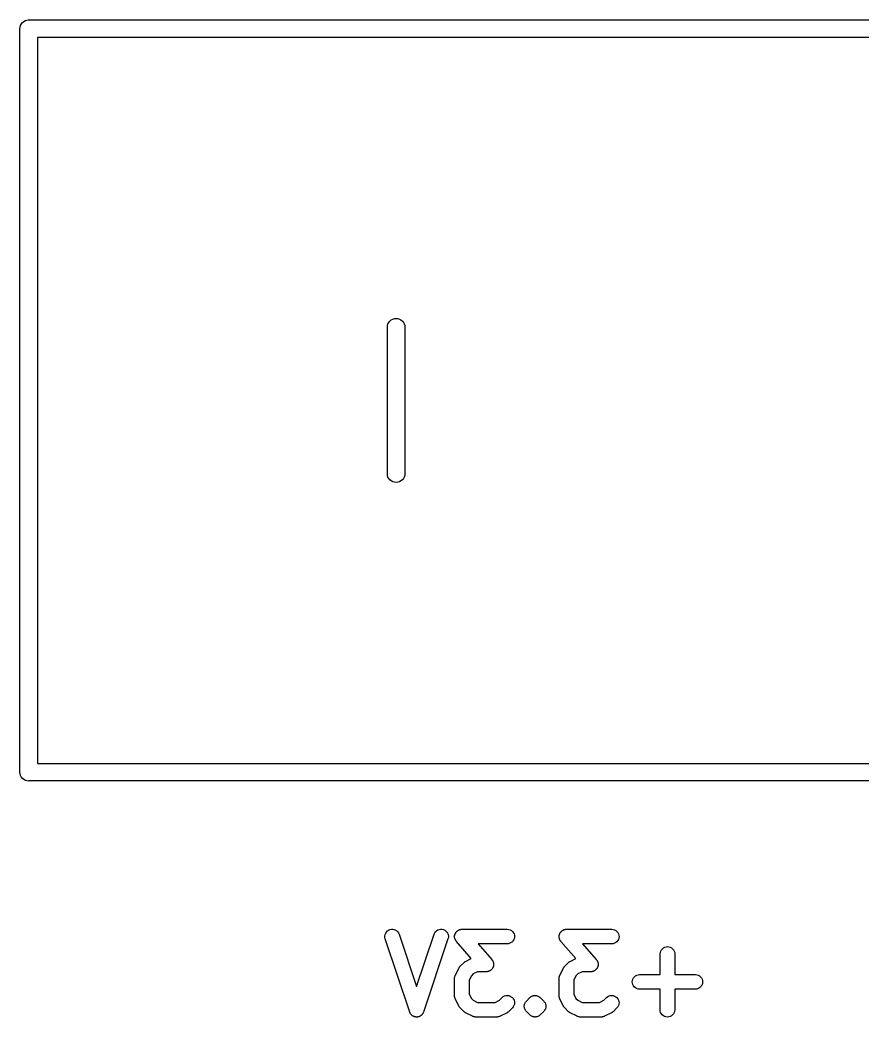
# Model space of a CAD drawing. Extents: x 76.2 to 143.2, y -85.8 to -53.5.
# Drawn here: x 122.48 to 128.24, y -78.96 to -72.15 of the extents above; entities that cross this region are included whole.
import ezdxf

# ---------------------------------------------------------------- set-up
doc = ezdxf.new("R2010")
doc.units = 0
doc.layers.add('BLACK', color=7, linetype='CONTINUOUS')

msp = doc.modelspace()

# ---------------------------------------------------------------- linework, layer by layer
at = {"layer": 'BLACK', "linetype": 'CONTINUOUS'}
for p, q in [((122.512, -72.1559), (122.522, -72.1503)), ((122.522, -72.1503), (122.533, -72.1469)), ((122.533, -72.1469), (122.542, -72.146)), ((122.542, -72.146), (122.545, -72.1457)), ((122.542, -72.146), (122.542, -72.146)), ((122.545, -72.1457), (122.548, -72.146)), ((122.548, -72.146), (133.972, -72.146)), ((122.485, -72.206), (122.486, -72.1942)), ((122.485, -72.209), (122.485, -72.206)), ((122.485, -77.2831), (122.485, -72.209)), ((122.486, -72.1942), (122.489, -72.1829)), ((122.489, -72.1829), (122.495, -72.1725)), ((122.495, -72.1725), (122.502, -72.1634)), ((122.502, -72.1634), (122.512, -72.1559)), ((122.605, -72.266), (122.605, -77.226)), ((133.915, -72.266), (122.605, -72.266)), ((125.013, -74.2034), (125.023, -74.1959)), ((125.023, -74.1959), (125.033, -74.1903)), ((125.033, -74.1903), (125.044, -74.1869)), ((125.044, -74.1869), (125.056, -74.1857)), ((125.056, -74.1857), (125.068, -74.1869)), ((125.068, -74.1869), (125.079, -74.1903)), ((125.079, -74.1903), (125.089, -74.1959)), ((125.089, -74.1959), (125.099, -74.2034)), ((124.996, -74.2431), (124.997, -74.2342)), ((124.996, -75.2489), (124.996, -74.2431)), ((124.997, -74.2342), (125, -74.2229)), ((125, -74.2229), (125.006, -74.2125)), ((125.006, -74.2125), (125.013, -74.2034)), ((125.099, -74.2034), (125.106, -74.2125)), ((125.106, -74.2125), (125.112, -74.2229)), ((125.112, -74.2229), (125.115, -74.2342)), ((125.115, -74.2342), (125.116, -74.2431)), ((125.116, -74.2431), (125.116, -75.2489)), ((124.997, -75.2578), (124.996, -75.2489)), ((125, -75.2691), (124.997, -75.2578)), ((125.006, -75.2795), (125, -75.2691)), ((125.013, -75.2886), (125.006, -75.2795)), ((125.023, -75.2961), (125.013, -75.2886)), ((125.099, -75.2886), (125.089, -75.2961)), ((125.106, -75.2795), (125.099, -75.2886)), ((125.112, -75.2691), (125.106, -75.2795)), ((125.115, -75.2578), (125.112, -75.2691)), ((125.116, -75.2489), (125.115, -75.2578)), ((125.033, -75.3017), (125.023, -75.2961)), ((125.044, -75.3051), (125.033, -75.3017)), ((125.056, -75.3063), (125.044, -75.3051)), ((125.068, -75.3051), (125.056, -75.3063)), ((125.079, -75.3017), (125.068, -75.3051)), ((125.089, -75.2961), (125.079, -75.3017)), ((122.605, -77.226), (133.915, -77.226)), ((122.485, -77.286), (122.485, -77.2831)), ((122.486, -77.2978), (122.485, -77.286)), ((122.489, -77.3091), (122.486, -77.2978)), ((122.494, -77.3184), (122.489, -77.3091)), ((122.495, -77.3195), (122.494, -77.3184)), ((122.502, -77.3286), (122.495, -77.3195)), ((122.512, -77.3361), (122.502, -77.3286)), ((122.522, -77.3417), (122.512, -77.3361)), ((122.533, -77.3451), (122.522, -77.3417)), ((122.545, -77.3463), (122.533, -77.3451)), ((122.548, -77.346), (122.545, -77.3463)), ((133.972, -77.346), (122.548, -77.346)), ((124.98, -78.405), (124.981, -78.3954)), ((124.98, -78.4148), (124.98, -78.405)), ((124.982, -78.4243), (124.98, -78.4148)), ((124.981, -78.3954), (124.985, -78.3864)), ((124.985, -78.3864), (124.99, -78.3782)), ((124.99, -78.3782), (124.997, -78.3711)), ((124.997, -78.3711), (125.005, -78.3656)), ((125.005, -78.3656), (125.014, -78.3616)), ((125.014, -78.3616), (125.024, -78.3595)), ((125.024, -78.3595), (125.033, -78.3593)), ((125.033, -78.3593), (125.043, -78.361)), ((125.043, -78.361), (125.052, -78.3645)), ((125.052, -78.3645), (125.06, -78.3698)), ((125.06, -78.3698), (125.067, -78.3765)), ((125.067, -78.3765), (125.073, -78.3845)), ((125.073, -78.3845), (125.077, -78.3934)), ((125.077, -78.3934), (125.196, -78.7511)), ((125.196, -78.7511), (125.315, -78.3934)), ((125.315, -78.3934), (125.316, -78.3927)), ((125.316, -78.3927), (125.32, -78.3839)), ((125.32, -78.3839), (125.326, -78.376)), ((125.326, -78.376), (125.333, -78.3693)), ((125.333, -78.3693), (125.341, -78.3642)), ((125.341, -78.3642), (125.35, -78.3608)), ((125.35, -78.3608), (125.36, -78.3593)), ((125.36, -78.3593), (125.37, -78.3596)), ((125.37, -78.3596), (125.379, -78.3619)), ((125.379, -78.3619), (125.388, -78.3659)), ((125.388, -78.3659), (125.396, -78.3716)), ((125.396, -78.3716), (125.403, -78.3787)), ((125.403, -78.3787), (125.408, -78.387)), ((125.408, -78.387), (125.411, -78.3961)), ((125.413, -78.4155), (125.41, -78.425)), ((125.411, -78.3961), (125.413, -78.4057)), ((125.413, -78.4057), (125.413, -78.4155)), ((125.456, -78.4023), (125.457, -78.3991)), ((125.456, -78.4053), (125.456, -78.4023)), ((125.456, -78.4071), (125.456, -78.4053)), ((125.456, -78.4088), (125.456, -78.4071)), ((125.456, -78.412), (125.456, -78.4088)), ((125.456, -78.4151), (125.456, -78.412)), ((125.456, -78.4168), (125.456, -78.4151)), ((125.457, -78.4186), (125.456, -78.4168)), ((125.457, -78.3975), (125.458, -78.3957)), ((125.457, -78.3991), (125.457, -78.3975)), ((125.458, -78.4216), (125.457, -78.4186)), ((125.458, -78.3957), (125.459, -78.3928)), ((125.458, -78.4246), (125.458, -78.4216)), ((125.459, -78.3928), (125.46, -78.3898)), ((125.46, -78.3898), (125.461, -78.3883)), ((125.461, -78.3866), (125.463, -78.384)), ((125.461, -78.3883), (125.461, -78.3866)), ((125.463, -78.384), (125.464, -78.3812)), ((125.464, -78.3812), (125.465, -78.3799)), ((125.465, -78.3799), (125.466, -78.3784)), ((125.466, -78.3784), (125.469, -78.3761)), ((125.469, -78.3761), (125.471, -78.3737)), ((125.471, -78.3737), (125.472, -78.3726)), ((125.472, -78.3726), (125.473, -78.3713)), ((125.473, -78.3713), (125.476, -78.3695)), ((125.476, -78.3695), (125.478, -78.3675)), ((125.478, -78.3675), (125.48, -78.3667)), ((125.48, -78.3667), (125.481, -78.3657)), ((125.481, -78.3657), (125.484, -78.3644)), ((125.484, -78.3644), (125.487, -78.363)), ((125.487, -78.363), (125.488, -78.3625)), ((125.488, -78.3625), (125.49, -78.3617)), ((125.49, -78.3617), (125.493, -78.361)), ((125.493, -78.361), (125.496, -78.3601)), ((125.496, -78.3601), (125.498, -78.36)), ((125.498, -78.36), (125.5, -78.3596)), ((125.5, -78.3596), (125.503, -78.3595)), ((125.503, -78.3595), (125.506, -78.3592)), ((125.506, -78.3592), (125.815, -78.3592)), ((125.815, -78.3592), (125.816, -78.3592)), ((125.816, -78.3592), (125.826, -78.3603)), ((125.826, -78.3603), (125.835, -78.3632)), ((125.835, -78.3632), (125.844, -78.3679)), ((125.844, -78.3679), (125.851, -78.3742)), ((125.851, -78.3742), (125.857, -78.3818)), ((125.857, -78.3818), (125.862, -78.3905)), ((125.864, -78.4192), (125.861, -78.4286)), ((125.862, -78.3905), (125.864, -78.3998)), ((125.864, -78.3998), (125.865, -78.4095)), ((125.865, -78.4095), (125.864, -78.4192)), ((126.17, -78.4053), (126.171, -78.4023)), ((126.17, -78.4071), (126.17, -78.4053)), ((126.17, -78.4088), (126.17, -78.4071)), ((126.17, -78.412), (126.17, -78.4088)), ((126.17, -78.4151), (126.17, -78.412)), ((126.171, -78.4168), (126.17, -78.4151)), ((126.171, -78.3991), (126.172, -78.3975)), ((126.171, -78.4023), (126.171, -78.3991)), ((126.171, -78.4186), (126.171, -78.4168)), ((126.172, -78.4216), (126.171, -78.4186)), ((126.172, -78.3957), (126.173, -78.3928)), ((126.172, -78.3975), (126.172, -78.3957)), ((126.172, -78.4246), (126.172, -78.4216)), ((126.173, -78.3928), (126.174, -78.3898)), ((126.174, -78.3898), (126.175, -78.3883)), ((126.175, -78.3866), (126.177, -78.384)), ((126.175, -78.3883), (126.175, -78.3866)), ((126.177, -78.384), (126.179, -78.3812)), ((126.179, -78.3812), (126.18, -78.3799)), ((126.18, -78.3799), (126.181, -78.3784)), ((126.181, -78.3784), (126.183, -78.3761)), ((126.183, -78.3761), (126.185, -78.3737)), ((126.185, -78.3737), (126.186, -78.3726)), ((126.186, -78.3726), (126.187, -78.3713)), ((126.187, -78.3713), (126.19, -78.3695)), ((126.19, -78.3695), (126.192, -78.3675)), ((126.192, -78.3675), (126.194, -78.3667)), ((126.194, -78.3667), (126.195, -78.3657)), ((126.195, -78.3657), (126.198, -78.3644)), ((126.198, -78.3644), (126.201, -78.363)), ((126.201, -78.363), (126.203, -78.3625)), ((126.203, -78.3625), (126.204, -78.3617)), ((126.204, -78.3617), (126.207, -78.361)), ((126.207, -78.361), (126.21, -78.3601)), ((126.21, -78.3601), (126.212, -78.36)), ((126.212, -78.36), (126.214, -78.3596)), ((126.214, -78.3596), (126.217, -78.3595)), ((126.217, -78.3595), (126.22, -78.3592)), ((126.22, -78.3592), (126.53, -78.3592)), ((126.53, -78.3592), (126.54, -78.3603)), ((126.53, -78.3592), (126.53, -78.3592)), ((126.54, -78.3603), (126.549, -78.3632)), ((126.549, -78.3632), (126.558, -78.3679)), ((126.558, -78.3679), (126.565, -78.3742)), ((126.565, -78.3742), (126.571, -78.3818)), ((126.571, -78.3818), (126.576, -78.3905)), ((126.576, -78.3905), (126.579, -78.3998)), ((126.579, -78.4192), (126.576, -78.4286)), ((126.579, -78.3998), (126.58, -78.4095)), ((126.58, -78.4095), (126.579, -78.4192)), ((124.982, -78.425), (124.982, -78.4243)), ((125.149, -78.925), (124.982, -78.425)), ((125.41, -78.425), (125.244, -78.925)), ((125.459, -78.4262), (125.458, -78.4246)), ((125.459, -78.4279), (125.459, -78.4262)), ((125.461, -78.4307), (125.459, -78.4279)), ((125.462, -78.4336), (125.461, -78.4307)), ((125.463, -78.435), (125.462, -78.4336)), ((125.464, -78.4366), (125.463, -78.435)), ((125.466, -78.439), (125.464, -78.4366)), ((125.468, -78.4416), (125.466, -78.439)), ((125.468, -78.4421), (125.468, -78.4416)), ((125.57, -78.559), (125.468, -78.4421)), ((125.815, -78.4592), (125.616, -78.4592)), ((125.616, -78.4592), (125.71, -78.5667)), ((125.825, -78.4582), (125.815, -78.4592)), ((125.834, -78.4554), (125.825, -78.4582)), ((125.843, -78.4508), (125.834, -78.4554)), ((125.851, -78.4447), (125.843, -78.4508)), ((125.857, -78.4372), (125.851, -78.4447)), ((125.861, -78.4286), (125.857, -78.4372)), ((126.173, -78.4262), (126.172, -78.4246)), ((126.174, -78.4279), (126.173, -78.4262)), ((126.175, -78.4307), (126.174, -78.4279)), ((126.176, -78.4336), (126.175, -78.4307)), ((126.177, -78.435), (126.176, -78.4336)), ((126.178, -78.4366), (126.177, -78.435)), ((126.18, -78.439), (126.178, -78.4366)), ((126.182, -78.4416), (126.18, -78.439)), ((126.182, -78.4421), (126.182, -78.4416)), ((126.285, -78.559), (126.182, -78.4421)), ((126.53, -78.4592), (126.33, -78.4592)), ((126.33, -78.4592), (126.424, -78.5667)), ((126.539, -78.4582), (126.53, -78.4592)), ((126.549, -78.4554), (126.539, -78.4582)), ((126.557, -78.4508), (126.549, -78.4554)), ((126.565, -78.4447), (126.557, -78.4508)), ((126.571, -78.4372), (126.565, -78.4447)), ((126.576, -78.4286), (126.571, -78.4372)), ((126.876, -78.4925), (126.883, -78.4864)), ((126.883, -78.4864), (126.892, -78.4819)), ((126.892, -78.4819), (126.901, -78.4791)), ((126.901, -78.4791), (126.911, -78.4782)), ((126.911, -78.4782), (126.921, -78.4793)), ((126.921, -78.4793), (126.93, -78.4821)), ((126.93, -78.4821), (126.938, -78.4868)), ((126.938, -78.4868), (126.946, -78.493)), ((125.531, -78.5788), (125.57, -78.559)), ((126.245, -78.5788), (126.285, -78.559)), ((126.861, -78.5275), (126.862, -78.5178)), ((126.861, -78.5282), (126.861, -78.5275)), ((126.861, -78.6687), (126.861, -78.5282)), ((126.862, -78.5178), (126.865, -78.5085)), ((126.865, -78.5085), (126.869, -78.5)), ((126.869, -78.5), (126.876, -78.4925)), ((126.946, -78.493), (126.952, -78.5006)), ((126.952, -78.5006), (126.957, -78.5092)), ((126.957, -78.5092), (126.96, -78.5185)), ((126.96, -78.5185), (126.961, -78.5282)), ((126.961, -78.5282), (126.961, -78.6687)), ((125.461, -78.6725), (125.485, -78.6249)), ((125.485, -78.6243), (125.487, -78.622)), ((125.485, -78.6249), (125.485, -78.6243)), ((125.487, -78.622), (125.488, -78.6195)), ((125.488, -78.6195), (125.489, -78.6179)), ((125.489, -78.6179), (125.49, -78.6161)), ((125.49, -78.6161), (125.492, -78.6141)), ((125.492, -78.6141), (125.494, -78.6119)), ((125.494, -78.6119), (125.518, -78.5881)), ((125.518, -78.5881), (125.519, -78.5876)), ((125.519, -78.5876), (125.521, -78.5859)), ((125.521, -78.5859), (125.523, -78.5839)), ((125.523, -78.5839), (125.525, -78.5828)), ((125.525, -78.5828), (125.526, -78.5815)), ((125.526, -78.5815), (125.529, -78.5803)), ((125.529, -78.5803), (125.531, -78.5788)), ((125.71, -78.5667), (125.711, -78.5673)), ((125.711, -78.5673), (125.712, -78.5698)), ((125.712, -78.5698), (125.714, -78.5723)), ((125.714, -78.6276), (125.713, -78.629)), ((125.714, -78.5723), (125.715, -78.5738)), ((125.715, -78.6249), (125.714, -78.6276)), ((125.715, -78.5738), (125.716, -78.5753)), ((125.717, -78.6222), (125.715, -78.6249)), ((125.716, -78.5753), (125.717, -78.5782)), ((125.717, -78.5782), (125.719, -78.5809)), ((125.718, -78.6206), (125.717, -78.6222)), ((125.719, -78.619), (125.718, -78.6206)), ((125.719, -78.5809), (125.719, -78.5826)), ((125.719, -78.5826), (125.72, -78.5842)), ((125.721, -78.6131), (125.719, -78.6161)), ((125.719, -78.6161), (125.719, -78.619)), ((125.72, -78.5842), (125.721, -78.5873)), ((125.721, -78.5873), (125.722, -78.5903)), ((125.722, -78.6066), (125.721, -78.6097)), ((125.721, -78.6097), (125.721, -78.6114)), ((125.721, -78.6114), (125.721, -78.6131)), ((125.722, -78.5903), (125.722, -78.592)), ((125.722, -78.592), (125.722, -78.5938)), ((125.722, -78.5938), (125.722, -78.5969)), ((125.722, -78.5969), (125.722, -78.6)), ((125.722, -78.6), (125.722, -78.6018)), ((125.722, -78.6018), (125.722, -78.6035)), ((125.722, -78.6035), (125.722, -78.6066)), ((126.175, -78.6725), (126.199, -78.6249)), ((126.199, -78.6243), (126.201, -78.622)), ((126.199, -78.6249), (126.199, -78.6243)), ((126.201, -78.622), (126.202, -78.6195)), ((126.202, -78.6195), (126.204, -78.6179)), ((126.204, -78.6179), (126.205, -78.6161)), ((126.205, -78.6161), (126.207, -78.6141)), ((126.207, -78.6141), (126.209, -78.6119)), ((126.209, -78.6119), (126.232, -78.5881)), ((126.232, -78.5881), (126.233, -78.5876)), ((126.233, -78.5876), (126.235, -78.5859)), ((126.235, -78.5859), (126.237, -78.584)), ((126.237, -78.584), (126.239, -78.5828)), ((126.239, -78.5828), (126.24, -78.5815)), ((126.24, -78.5815), (126.243, -78.5802)), ((126.243, -78.5802), (126.245, -78.5788)), ((126.424, -78.5667), (126.425, -78.5673)), ((126.425, -78.5673), (126.427, -78.5698)), ((126.427, -78.5698), (126.429, -78.5723)), ((126.428, -78.6276), (126.427, -78.629)), ((126.43, -78.6249), (126.428, -78.6276)), ((126.429, -78.5723), (126.429, -78.5738)), ((126.429, -78.5738), (126.43, -78.5753)), ((126.43, -78.5753), (126.432, -78.5782)), ((126.431, -78.6222), (126.43, -78.6249)), ((126.432, -78.6206), (126.431, -78.6222)), ((126.432, -78.5782), (126.433, -78.5809)), ((126.433, -78.619), (126.432, -78.6206)), ((126.433, -78.5809), (126.434, -78.5826)), ((126.434, -78.6161), (126.433, -78.619)), ((126.434, -78.5826), (126.434, -78.5842)), ((126.434, -78.5842), (126.435, -78.5873)), ((126.435, -78.6131), (126.434, -78.6161)), ((126.435, -78.5873), (126.436, -78.5903)), ((126.436, -78.6097), (126.435, -78.6114)), ((126.435, -78.6114), (126.435, -78.6131)), ((126.436, -78.5903), (126.436, -78.592)), ((126.436, -78.592), (126.436, -78.5938)), ((126.436, -78.5938), (126.436, -78.5969)), ((126.436, -78.5969), (126.437, -78.6)), ((126.437, -78.6035), (126.436, -78.6066)), ((126.436, -78.6066), (126.436, -78.6097)), ((126.437, -78.6), (126.437, -78.6018)), ((126.437, -78.6018), (126.437, -78.6035)), ((125.456, -78.6879), (125.457, -78.6845)), ((125.456, -78.6913), (125.456, -78.6879)), ((125.456, -78.6927), (125.456, -78.6913)), ((125.456, -78.6942), (125.456, -78.6927)), ((125.456, -78.6949), (125.456, -78.6942)), ((125.456, -78.814), (125.456, -78.6949)), ((125.457, -78.6831), (125.458, -78.6817)), ((125.457, -78.6845), (125.457, -78.6831)), ((125.458, -78.6817), (125.459, -78.6785)), ((125.459, -78.6785), (125.46, -78.6752)), ((125.46, -78.6752), (125.461, -78.6739)), ((125.461, -78.6739), (125.461, -78.6725)), ((125.571, -78.6769), (125.556, -78.7067)), ((125.583, -78.6646), (125.571, -78.6769)), ((125.613, -78.6497), (125.583, -78.6646)), ((125.672, -78.6497), (125.613, -78.6497)), ((125.676, -78.6494), (125.672, -78.6497)), ((125.679, -78.6493), (125.676, -78.6494)), ((125.68, -78.6489), (125.679, -78.6493)), ((125.682, -78.6487), (125.68, -78.6489)), ((125.685, -78.6478), (125.682, -78.6487)), ((125.688, -78.6471), (125.685, -78.6478)), ((125.69, -78.6464), (125.688, -78.6471)), ((125.691, -78.6459), (125.69, -78.6464)), ((125.694, -78.6444), (125.691, -78.6459)), ((125.697, -78.6431), (125.694, -78.6444)), ((125.699, -78.6421), (125.697, -78.6431)), ((125.7, -78.6413), (125.699, -78.6421)), ((125.703, -78.6393), (125.7, -78.6413)), ((125.705, -78.6375), (125.703, -78.6393)), ((125.706, -78.6363), (125.705, -78.6375)), ((125.708, -78.6351), (125.706, -78.6363)), ((125.71, -78.6327), (125.708, -78.6351)), ((125.712, -78.6305), (125.71, -78.6327)), ((125.713, -78.629), (125.712, -78.6305)), ((126.17, -78.6913), (126.171, -78.6879)), ((126.17, -78.6927), (126.17, -78.6913)), ((126.17, -78.6942), (126.17, -78.6927)), ((126.17, -78.6949), (126.17, -78.6942)), ((126.17, -78.814), (126.17, -78.6949)), ((126.171, -78.6845), (126.172, -78.6831)), ((126.171, -78.6879), (126.171, -78.6845)), ((126.172, -78.6817), (126.173, -78.6785)), ((126.172, -78.6831), (126.172, -78.6817)), ((126.173, -78.6785), (126.174, -78.6752)), ((126.174, -78.6752), (126.175, -78.6739)), ((126.175, -78.6739), (126.175, -78.6725)), ((126.285, -78.6769), (126.27, -78.7067)), ((126.297, -78.6646), (126.285, -78.6769)), ((126.327, -78.6497), (126.297, -78.6646)), ((126.387, -78.6497), (126.327, -78.6497)), ((126.39, -78.6494), (126.387, -78.6497)), ((126.393, -78.6493), (126.39, -78.6494)), ((126.395, -78.6489), (126.393, -78.6493)), ((126.396, -78.6487), (126.395, -78.6489)), ((126.399, -78.6478), (126.396, -78.6487)), ((126.402, -78.6471), (126.399, -78.6478)), ((126.404, -78.6464), (126.402, -78.6471)), ((126.406, -78.6459), (126.404, -78.6464)), ((126.409, -78.6444), (126.406, -78.6459)), ((126.411, -78.6431), (126.409, -78.6444)), ((126.413, -78.6421), (126.411, -78.6431)), ((126.414, -78.6413), (126.413, -78.6421)), ((126.417, -78.6393), (126.414, -78.6413)), ((126.419, -78.6375), (126.417, -78.6393)), ((126.421, -78.6363), (126.419, -78.6375)), ((126.422, -78.6351), (126.421, -78.6363)), ((126.424, -78.6327), (126.422, -78.6351)), ((126.426, -78.6305), (126.424, -78.6327)), ((126.427, -78.629), (126.426, -78.6305)), ((126.674, -78.6993), (126.679, -78.6908)), ((126.679, -78.6908), (126.685, -78.6832)), ((126.685, -78.6832), (126.692, -78.6771)), ((126.692, -78.6771), (126.701, -78.6725)), ((126.701, -78.6725), (126.71, -78.6697)), ((126.71, -78.6697), (126.72, -78.6687)), ((126.72, -78.6687), (126.861, -78.6687)), ((126.961, -78.6687), (127.101, -78.6687)), ((127.101, -78.6687), (127.102, -78.6687)), ((127.102, -78.6687), (127.111, -78.6698)), ((127.111, -78.6698), (127.121, -78.6728)), ((127.121, -78.6728), (127.129, -78.6775)), ((127.129, -78.6775), (127.137, -78.6837)), ((127.137, -78.6837), (127.143, -78.6913)), ((127.143, -78.6913), (127.147, -78.7)), ((125.556, -78.7067), (125.556, -78.8021)), ((126.27, -78.7067), (126.27, -78.8021)), ((126.67, -78.7184), (126.671, -78.7087)), ((126.671, -78.7281), (126.67, -78.7184)), ((126.671, -78.7087), (126.674, -78.6993)), ((126.674, -78.7374), (126.671, -78.7281)), ((126.678, -78.7461), (126.674, -78.7374)), ((126.684, -78.7537), (126.678, -78.7461)), ((126.692, -78.76), (126.684, -78.7537)), ((126.7, -78.7647), (126.692, -78.76)), ((127.129, -78.7604), (127.12, -78.7649)), ((127.136, -78.7542), (127.129, -78.7604)), ((127.142, -78.7467), (127.136, -78.7542)), ((127.147, -78.7381), (127.142, -78.7467)), ((127.147, -78.7), (127.15, -78.7093)), ((127.15, -78.7288), (127.147, -78.7381)), ((127.15, -78.7093), (127.151, -78.7191)), ((127.151, -78.7191), (127.15, -78.7288)), ((125.456, -78.8154), (125.456, -78.814)), ((125.456, -78.8169), (125.456, -78.8154)), ((125.456, -78.8203), (125.456, -78.8169)), ((125.457, -78.8237), (125.456, -78.8203)), ((125.457, -78.8251), (125.457, -78.8237)), ((125.457, -78.8265), (125.457, -78.8251)), ((125.459, -78.8297), (125.457, -78.8265)), ((125.46, -78.833), (125.459, -78.8297)), ((125.556, -78.8021), (125.571, -78.832)), ((125.571, -78.832), (125.583, -78.8443)), ((125.762, -78.8443), (125.78, -78.8262)), ((125.78, -78.8257), (125.788, -78.8196)), ((125.78, -78.8262), (125.78, -78.8257)), ((125.788, -78.8196), (125.797, -78.8151)), ((125.797, -78.8151), (125.806, -78.8124)), ((125.806, -78.8124), (125.816, -78.8116)), ((125.816, -78.8116), (125.826, -78.8126)), ((125.826, -78.8126), (125.835, -78.8155)), ((125.835, -78.8155), (125.843, -78.8202)), ((125.843, -78.8202), (125.851, -78.8265)), ((125.851, -78.8265), (125.857, -78.834)), ((125.947, -78.85), (125.97, -78.8262)), ((125.97, -78.8262), (125.971, -78.826)), ((125.971, -78.8257), (125.974, -78.8229)), ((125.971, -78.8258), (125.971, -78.8257)), ((125.971, -78.8259), (125.971, -78.8258)), ((125.971, -78.8258), (125.971, -78.8258)), ((125.971, -78.826), (125.971, -78.8259)), ((125.971, -78.826), (125.971, -78.826)), ((125.971, -78.826), (125.971, -78.826)), ((125.974, -78.8229), (125.978, -78.8198)), ((125.978, -78.8197), (125.979, -78.8196)), ((125.978, -78.8198), (125.978, -78.8197)), ((125.978, -78.8197), (125.978, -78.8197)), ((125.978, -78.8198), (125.978, -78.8198)), ((125.979, -78.8196), (125.983, -78.8175)), ((125.983, -78.8175), (125.987, -78.8153)), ((125.987, -78.8151), (125.992, -78.8138)), ((125.987, -78.8152), (125.987, -78.8151)), ((125.987, -78.8153), (125.987, -78.8152)), ((125.987, -78.8152), (125.987, -78.8152)), ((125.987, -78.8153), (125.987, -78.8153)), ((125.992, -78.8138), (125.996, -78.8125)), ((125.996, -78.8125), (125.996, -78.8124)), ((125.996, -78.8124), (125.997, -78.8124)), ((125.996, -78.8125), (125.996, -78.8125)), ((125.996, -78.8125), (125.996, -78.8125)), ((125.997, -78.8124), (126.001, -78.812)), ((126.001, -78.812), (126.006, -78.8116)), ((126.006, -78.8116), (126.006, -78.8116)), ((126.006, -78.8116), (126.006, -78.8116)), ((126.006, -78.8116), (126.006, -78.8116)), ((126.006, -78.8116), (126.011, -78.8121)), ((126.006, -78.8116), (126.006, -78.8116)), ((126.011, -78.8121), (126.016, -78.8126)), ((126.016, -78.8126), (126.016, -78.8126)), ((126.016, -78.8126), (126.016, -78.8126)), ((126.016, -78.8126), (126.016, -78.8126)), ((126.016, -78.8126), (126.016, -78.8126)), ((126.016, -78.8126), (126.02, -78.814)), ((126.02, -78.814), (126.025, -78.8154)), ((126.025, -78.8154), (126.025, -78.8155)), ((126.025, -78.8155), (126.025, -78.8155)), ((126.025, -78.8155), (126.025, -78.8155)), ((126.025, -78.8155), (126.025, -78.8155)), ((126.025, -78.8155), (126.029, -78.8178)), ((126.029, -78.8178), (126.034, -78.82)), ((126.034, -78.82), (126.034, -78.8201)), ((126.034, -78.8201), (126.034, -78.8201)), ((126.034, -78.8201), (126.034, -78.8202)), ((126.034, -78.8202), (126.034, -78.8202)), ((126.034, -78.8202), (126.037, -78.8232)), ((126.037, -78.8232), (126.037, -78.8232)), ((126.037, -78.8232), (126.041, -78.8262)), ((126.041, -78.8262), (126.065, -78.85)), ((126.17, -78.8154), (126.17, -78.814)), ((126.17, -78.8169), (126.17, -78.8154)), ((126.171, -78.8203), (126.17, -78.8169)), ((126.171, -78.8237), (126.171, -78.8203)), ((126.171, -78.8251), (126.171, -78.8237)), ((126.172, -78.8265), (126.171, -78.8251)), ((126.173, -78.8297), (126.172, -78.8265)), ((126.174, -78.833), (126.173, -78.8297)), ((126.27, -78.8021), (126.285, -78.832)), ((126.285, -78.832), (126.297, -78.8443)), ((126.476, -78.8443), (126.494, -78.8262)), ((126.494, -78.8262), (126.495, -78.8257)), ((126.495, -78.8257), (126.502, -78.8196)), ((126.502, -78.8196), (126.511, -78.8151)), ((126.511, -78.8151), (126.52, -78.8124)), ((126.52, -78.8124), (126.53, -78.8116)), ((126.53, -78.8116), (126.54, -78.8126)), ((126.54, -78.8126), (126.549, -78.8155)), ((126.549, -78.8155), (126.558, -78.8202)), ((126.558, -78.8202), (126.565, -78.8265)), ((126.565, -78.8265), (126.571, -78.834)), ((126.71, -78.7676), (126.7, -78.7647)), ((126.719, -78.7687), (126.71, -78.7676)), ((126.72, -78.7687), (126.719, -78.7687)), ((126.861, -78.7687), (126.72, -78.7687)), ((126.861, -78.9092), (126.861, -78.7687)), ((127.101, -78.7687), (126.961, -78.7687)), ((126.961, -78.7687), (126.961, -78.9092)), ((127.111, -78.7678), (127.101, -78.7687)), ((127.12, -78.7649), (127.111, -78.7678)), ((125.46, -78.8343), (125.46, -78.833)), ((125.461, -78.8357), (125.46, -78.8343)), ((125.461, -78.8363), (125.461, -78.8357)), ((125.485, -78.8839), (125.461, -78.8363)), ((125.486, -78.8863), (125.485, -78.8839)), ((125.488, -78.8888), (125.486, -78.8863)), ((125.489, -78.8904), (125.488, -78.8888)), ((125.49, -78.8922), (125.489, -78.8904)), ((125.492, -78.8942), (125.49, -78.8922)), ((125.494, -78.8964), (125.492, -78.8942)), ((125.494, -78.8969), (125.494, -78.8964)), ((125.518, -78.9207), (125.494, -78.8969)), ((125.583, -78.8443), (125.613, -78.8592)), ((125.613, -78.8592), (125.732, -78.8592)), ((125.732, -78.8592), (125.762, -78.8443)), ((125.851, -78.8969), (125.827, -78.9207)), ((125.857, -78.8894), (125.851, -78.8969)), ((125.857, -78.834), (125.862, -78.8427)), ((125.861, -78.8808), (125.857, -78.8894)), ((125.864, -78.8715), (125.861, -78.8808)), ((125.862, -78.8427), (125.864, -78.852)), ((125.864, -78.852), (125.865, -78.8617)), ((125.865, -78.8617), (125.864, -78.8715)), ((125.932, -78.8803), (125.933, -78.8755)), ((125.932, -78.8849), (125.932, -78.8803)), ((125.932, -78.885), (125.932, -78.8849)), ((125.932, -78.8852), (125.932, -78.885)), ((125.932, -78.89), (125.932, -78.8852)), ((125.933, -78.8946), (125.932, -78.89)), ((125.933, -78.8752), (125.934, -78.8708)), ((125.933, -78.8753), (125.933, -78.8752)), ((125.933, -78.8755), (125.933, -78.8753)), ((125.933, -78.8947), (125.933, -78.8946)), ((125.933, -78.8949), (125.933, -78.8947)), ((125.934, -78.8994), (125.933, -78.8949)), ((125.934, -78.8708), (125.936, -78.8662)), ((125.936, -78.9039), (125.934, -78.8994)), ((125.936, -78.8658), (125.938, -78.8618)), ((125.936, -78.866), (125.936, -78.8658)), ((125.936, -78.8662), (125.936, -78.866)), ((125.938, -78.8618), (125.94, -78.8576)), ((125.94, -78.8576), (125.941, -78.8574)), ((125.941, -78.8573), (125.944, -78.8537)), ((125.941, -78.8574), (125.941, -78.8573)), ((125.944, -78.8537), (125.947, -78.85)), ((126.065, -78.85), (126.065, -78.8503)), ((126.065, -78.8503), (126.065, -78.8503)), ((126.065, -78.8503), (126.065, -78.8503)), ((126.065, -78.8503), (126.065, -78.8505)), ((126.065, -78.8505), (126.068, -78.8542)), ((126.068, -78.8542), (126.071, -78.8579)), ((126.071, -78.8579), (126.071, -78.858)), ((126.071, -78.858), (126.072, -78.8581)), ((126.072, -78.8581), (126.074, -78.8624)), ((126.074, -78.8624), (126.076, -78.8665)), ((126.076, -78.8665), (126.076, -78.8667)), ((126.076, -78.8667), (126.076, -78.8668)), ((126.076, -78.8668), (126.077, -78.8715)), ((126.077, -78.9001), (126.076, -78.9046)), ((126.077, -78.8715), (126.079, -78.8758)), ((126.079, -78.8956), (126.077, -78.9001)), ((126.079, -78.8758), (126.079, -78.876)), ((126.079, -78.876), (126.079, -78.8762)), ((126.079, -78.8762), (126.079, -78.881)), ((126.079, -78.881), (126.08, -78.8856)), ((126.08, -78.8859), (126.079, -78.8906)), ((126.079, -78.8906), (126.079, -78.8953)), ((126.079, -78.8953), (126.079, -78.8954)), ((126.079, -78.8954), (126.079, -78.8956)), ((126.08, -78.8856), (126.08, -78.8857)), ((126.08, -78.8857), (126.08, -78.8859)), ((126.175, -78.8343), (126.174, -78.833)), ((126.175, -78.8357), (126.175, -78.8343)), ((126.175, -78.8363), (126.175, -78.8357)), ((126.199, -78.8839), (126.175, -78.8363)), ((126.201, -78.8863), (126.199, -78.8839)), ((126.202, -78.8888), (126.201, -78.8863)), ((126.203, -78.8904), (126.202, -78.8888)), ((126.204, -78.8922), (126.203, -78.8904)), ((126.206, -78.8942), (126.204, -78.8922)), ((126.208, -78.8964), (126.206, -78.8942)), ((126.209, -78.8969), (126.208, -78.8964)), ((126.232, -78.9207), (126.209, -78.8969)), ((126.297, -78.8443), (126.327, -78.8592)), ((126.327, -78.8592), (126.446, -78.8592)), ((126.446, -78.8592), (126.476, -78.8443)), ((126.565, -78.8969), (126.541, -78.9207)), ((126.571, -78.8894), (126.565, -78.8969)), ((126.571, -78.834), (126.576, -78.8427)), ((126.576, -78.8808), (126.571, -78.8894)), ((126.576, -78.8427), (126.579, -78.852)), ((126.579, -78.8715), (126.576, -78.8808)), ((126.579, -78.852), (126.58, -78.8617)), ((126.58, -78.8617), (126.579, -78.8715)), ((125.15, -78.9281), (125.149, -78.925)), ((125.151, -78.9314), (125.15, -78.9281)), ((125.152, -78.9326), (125.151, -78.9314)), ((125.153, -78.9339), (125.152, -78.9326)), ((125.155, -78.9367), (125.153, -78.9339)), ((125.157, -78.9397), (125.155, -78.9367)), ((125.158, -78.9407), (125.157, -78.9397)), ((125.158, -78.9419), (125.158, -78.9407)), ((125.161, -78.9443), (125.158, -78.9419)), ((125.163, -78.9468), (125.161, -78.9443)), ((125.164, -78.9476), (125.163, -78.9468)), ((125.165, -78.9486), (125.164, -78.9476)), ((125.168, -78.9505), (125.165, -78.9486)), ((125.171, -78.9525), (125.168, -78.9505)), ((125.173, -78.9531), (125.171, -78.9525)), ((125.174, -78.9538), (125.173, -78.9531)), ((125.177, -78.9551), (125.174, -78.9538)), ((125.18, -78.9565), (125.177, -78.9551)), ((125.181, -78.9568), (125.18, -78.9565)), ((125.183, -78.9574), (125.181, -78.9568)), ((125.186, -78.958), (125.183, -78.9574)), ((125.19, -78.9587), (125.186, -78.958)), ((125.191, -78.9588), (125.19, -78.9587)), ((125.192, -78.959), (125.191, -78.9588)), ((125.196, -78.959), (125.192, -78.959)), ((125.199, -78.9591), (125.196, -78.959)), ((125.201, -78.9589), (125.199, -78.9591)), ((125.202, -78.9588), (125.201, -78.9589)), ((125.206, -78.9581), (125.202, -78.9588)), ((125.209, -78.9575), (125.206, -78.9581)), ((125.21, -78.957), (125.209, -78.9575)), ((125.212, -78.9567), (125.21, -78.957)), ((125.215, -78.9553), (125.212, -78.9567)), ((125.218, -78.9541), (125.215, -78.9553)), ((125.219, -78.9534), (125.218, -78.9541)), ((125.221, -78.9528), (125.219, -78.9534)), ((125.223, -78.9509), (125.221, -78.9528)), ((125.226, -78.949), (125.223, -78.9509)), ((125.227, -78.9481), (125.226, -78.949)), ((125.229, -78.9472), (125.227, -78.9481)), ((125.231, -78.9448), (125.229, -78.9472)), ((125.234, -78.9424), (125.231, -78.9448)), ((125.235, -78.9402), (125.234, -78.9412)), ((125.234, -78.9412), (125.234, -78.9424)), ((125.237, -78.9373), (125.235, -78.9402)), ((125.239, -78.9345), (125.237, -78.9373)), ((125.24, -78.9332), (125.239, -78.9345)), ((125.241, -78.932), (125.24, -78.9332)), ((125.242, -78.9288), (125.241, -78.932)), ((125.243, -78.9257), (125.242, -78.9288)), ((125.244, -78.925), (125.243, -78.9257)), ((125.52, -78.9225), (125.518, -78.9207)), ((125.522, -78.9245), (125.52, -78.9225)), ((125.524, -78.9256), (125.522, -78.9245)), ((125.526, -78.9269), (125.524, -78.9256)), ((125.528, -78.9283), (125.526, -78.9269)), ((125.53, -78.9298), (125.528, -78.9283)), ((125.531, -78.9301), (125.53, -78.9298)), ((125.579, -78.9539), (125.531, -78.9301)), ((125.58, -78.9544), (125.579, -78.9539)), ((125.581, -78.9551), (125.58, -78.9544)), ((125.585, -78.9562), (125.581, -78.9551)), ((125.588, -78.9574), (125.585, -78.9562)), ((125.589, -78.9577), (125.588, -78.9574)), ((125.591, -78.9581), (125.589, -78.9577)), ((125.594, -78.9585), (125.591, -78.9581)), ((125.597, -78.9591), (125.594, -78.9585)), ((125.599, -78.959), (125.597, -78.9591)), ((125.6, -78.9592), (125.599, -78.959)), ((125.601, -78.9592), (125.6, -78.9592)), ((125.744, -78.9592), (125.601, -78.9592)), ((125.745, -78.959), (125.744, -78.9592)), ((125.747, -78.9591), (125.745, -78.959)), ((125.75, -78.9586), (125.747, -78.9591)), ((125.754, -78.9582), (125.75, -78.9586)), ((125.755, -78.9578), (125.754, -78.9582)), ((125.756, -78.9576), (125.755, -78.9578)), ((125.76, -78.9564), (125.756, -78.9576)), ((125.763, -78.9554), (125.76, -78.9564)), ((125.764, -78.9547), (125.763, -78.9554)), ((125.766, -78.9542), (125.764, -78.9547)), ((125.814, -78.9301), (125.766, -78.9539)), ((125.766, -78.9539), (125.766, -78.9542)), ((125.816, -78.9286), (125.814, -78.9301)), ((125.819, -78.9273), (125.816, -78.9286)), ((125.82, -78.926), (125.819, -78.9273)), ((125.822, -78.9249), (125.82, -78.926)), ((125.824, -78.923), (125.822, -78.9249)), ((125.826, -78.9212), (125.824, -78.923)), ((125.827, -78.9207), (125.826, -78.9212)), ((125.936, -78.9041), (125.936, -78.9039)), ((125.936, -78.9043), (125.936, -78.9041)), ((125.938, -78.9085), (125.936, -78.9043)), ((125.94, -78.9126), (125.938, -78.9085)), ((125.94, -78.9127), (125.94, -78.9126)), ((125.94, -78.9129), (125.94, -78.9127)), ((125.943, -78.9166), (125.94, -78.9129)), ((125.946, -78.9202), (125.943, -78.9166)), ((125.946, -78.9205), (125.946, -78.9202)), ((125.947, -78.9207), (125.946, -78.9205)), ((125.946, -78.9205), (125.946, -78.9205)), ((125.946, -78.9205), (125.946, -78.9205)), ((125.97, -78.9445), (125.947, -78.9207)), ((125.974, -78.9475), (125.97, -78.9445)), ((125.974, -78.9476), (125.974, -78.9475)), ((125.978, -78.9505), (125.974, -78.9476)), ((125.978, -78.9506), (125.978, -78.9505)), ((125.978, -78.9507), (125.978, -78.9506)), ((125.978, -78.9506), (125.978, -78.9506)), ((125.982, -78.953), (125.978, -78.9507)), ((125.978, -78.9507), (125.978, -78.9507)), ((125.986, -78.9552), (125.982, -78.953)), ((125.986, -78.9553), (125.986, -78.9552)), ((125.986, -78.9552), (125.986, -78.9552)), ((125.987, -78.9553), (125.986, -78.9553)), ((125.986, -78.9553), (125.986, -78.9553)), ((125.991, -78.9567), (125.987, -78.9553)), ((125.996, -78.9581), (125.991, -78.9567)), ((125.996, -78.9582), (125.996, -78.9581)), ((125.996, -78.9581), (125.996, -78.9581)), ((126.001, -78.9587), (125.996, -78.9582)), ((125.996, -78.9582), (125.996, -78.9582)), ((125.996, -78.9582), (125.996, -78.9582)), ((126.005, -78.9592), (126.001, -78.9587)), ((126.006, -78.9592), (126.005, -78.9592)), ((126.005, -78.9592), (126.005, -78.9592)), ((126.005, -78.9592), (126.005, -78.9592)), ((126.005, -78.9592), (126.005, -78.9592)), ((126.01, -78.9587), (126.006, -78.9592)), ((126.015, -78.9583), (126.01, -78.9587)), ((126.02, -78.9569), (126.015, -78.9583)), ((126.015, -78.9583), (126.015, -78.9583)), ((126.015, -78.9583), (126.015, -78.9583)), ((126.015, -78.9583), (126.015, -78.9583)), ((126.015, -78.9583), (126.015, -78.9583)), ((126.024, -78.9556), (126.02, -78.9569)), ((126.025, -78.9555), (126.024, -78.9555)), ((126.024, -78.9555), (126.024, -78.9556)), ((126.024, -78.9556), (126.024, -78.9556)), ((126.029, -78.9533), (126.025, -78.9555)), ((126.025, -78.9555), (126.025, -78.9555)), ((126.033, -78.9511), (126.029, -78.9533)), ((126.037, -78.9479), (126.033, -78.9509)), ((126.033, -78.9509), (126.033, -78.951)), ((126.033, -78.951), (126.033, -78.951)), ((126.033, -78.951), (126.033, -78.9511)), ((126.033, -78.9511), (126.033, -78.9511)), ((126.041, -78.945), (126.037, -78.9479)), ((126.065, -78.9207), (126.041, -78.9445)), ((126.041, -78.9445), (126.041, -78.9448)), ((126.041, -78.9448), (126.041, -78.9448)), ((126.041, -78.9448), (126.041, -78.9448)), ((126.041, -78.9448), (126.041, -78.9449)), ((126.041, -78.9449), (126.041, -78.9449)), ((126.041, -78.9449), (126.041, -78.9449)), ((126.041, -78.9449), (126.041, -78.945)), ((126.068, -78.9171), (126.065, -78.9207)), ((126.071, -78.9135), (126.068, -78.9171)), ((126.073, -78.9091), (126.071, -78.9132)), ((126.071, -78.9132), (126.071, -78.9133)), ((126.071, -78.9133), (126.071, -78.9135)), ((126.076, -78.9049), (126.073, -78.9091)), ((126.076, -78.9046), (126.076, -78.9047)), ((126.076, -78.9047), (126.076, -78.9049)), ((126.234, -78.9225), (126.232, -78.9207)), ((126.236, -78.9245), (126.234, -78.9225)), ((126.238, -78.9256), (126.236, -78.9245)), ((126.24, -78.9269), (126.238, -78.9256)), ((126.242, -78.9283), (126.24, -78.9269)), ((126.245, -78.9298), (126.242, -78.9283)), ((126.245, -78.9301), (126.245, -78.9298)), ((126.293, -78.9539), (126.245, -78.9301)), ((126.294, -78.9544), (126.293, -78.9539)), ((126.296, -78.9551), (126.294, -78.9544)), ((126.299, -78.9562), (126.296, -78.9551)), ((126.302, -78.9574), (126.299, -78.9562)), ((126.303, -78.9577), (126.302, -78.9574)), ((126.305, -78.9581), (126.303, -78.9577)), ((126.308, -78.9585), (126.305, -78.9581)), ((126.312, -78.9591), (126.308, -78.9585)), ((126.313, -78.959), (126.312, -78.9591)), ((126.315, -78.9592), (126.313, -78.959)), ((126.458, -78.9592), (126.315, -78.9592)), ((126.315, -78.9592), (126.315, -78.9592)), ((126.46, -78.959), (126.458, -78.9592)), ((126.461, -78.9591), (126.46, -78.959)), ((126.464, -78.9586), (126.461, -78.9591)), ((126.468, -78.9582), (126.464, -78.9586)), ((126.469, -78.9578), (126.468, -78.9582)), ((126.471, -78.9576), (126.469, -78.9578)), ((126.474, -78.9564), (126.471, -78.9576)), ((126.477, -78.9554), (126.474, -78.9564)), ((126.478, -78.9547), (126.477, -78.9554)), ((126.48, -78.9542), (126.478, -78.9547)), ((126.481, -78.9539), (126.48, -78.9542)), ((126.528, -78.9301), (126.481, -78.9539)), ((126.53, -78.9286), (126.528, -78.9301)), ((126.533, -78.9273), (126.53, -78.9286)), ((126.535, -78.926), (126.533, -78.9273)), ((126.536, -78.9249), (126.535, -78.926)), ((126.538, -78.923), (126.536, -78.9249)), ((126.541, -78.9212), (126.538, -78.923)), ((126.541, -78.9207), (126.541, -78.9212)), ((126.861, -78.9189), (126.861, -78.9092)), ((126.864, -78.9282), (126.861, -78.9189)), ((126.869, -78.9369), (126.864, -78.9282)), ((126.875, -78.9444), (126.869, -78.9369)), ((126.883, -78.9506), (126.875, -78.9444)), ((126.891, -78.9553), (126.883, -78.9506)), ((126.9, -78.9582), (126.891, -78.9553)), ((126.91, -78.9592), (126.9, -78.9582)), ((126.92, -78.9583), (126.91, -78.9592)), ((126.929, -78.9555), (126.92, -78.9583)), ((126.938, -78.951), (126.929, -78.9555)), ((126.946, -78.9449), (126.938, -78.951)), ((126.952, -78.9374), (126.946, -78.9449)), ((126.956, -78.9289), (126.952, -78.9374)), ((126.959, -78.9196), (126.956, -78.9289)), ((126.961, -78.9099), (126.959, -78.9196)), ((126.961, -78.9092), (126.961, -78.9099))]:
    msp.add_line(p, q, dxfattribs=at)

doc.saveas('drawing.dxf')
